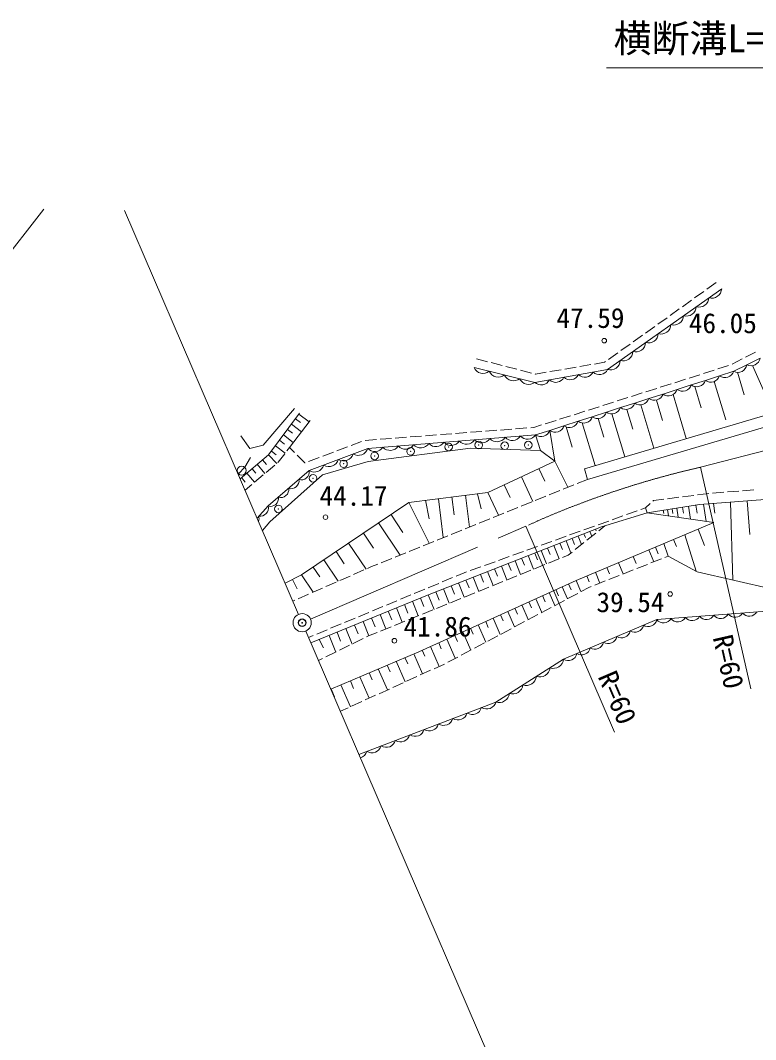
# Model space of a CAD drawing. Units: millimetres, scale not verified. Extents: x 40000 to 680000, y 20000 to 380000.
# Drawn here: x 363711 to 412248, y 239015 to 306255 of the extents above; entities that cross this region are included whole.
import ezdxf
from ezdxf.enums import TextEntityAlignment as Align

# ---------------------------------------------------------------- set-up
doc = ezdxf.new("R2010")
doc.units = ezdxf.units.MM
doc.header["$LTSCALE"] = 1000
doc.header["$PDMODE"] = 32
doc.header["$PDSIZE"] = 500
doc.linetypes.add('CHAIN', pattern=[18.5, 12, -1.5, 3.5, -1.5])
for name, color, linetype, lineweight in [('M-BGD', 7, 'Continuous', 13), ('M-BMK', 2, 'CHAIN', 13), ('M-STR-HTXT', 7, 'Continuous', 13)]:
    doc.layers.add(name, color=color, linetype=linetype, lineweight=lineweight)
doc.layers.add('M-OTRS', color=6, linetype='Continuous')
doc.styles.add('ＭＳ ゴシック', font='')
doc.styles.get('ＭＳ ゴシック').set_extended_font_data('MS Gothic')

msp = doc.modelspace()

# ---------------------------------------------------------------- linework, layer by layer
at = {"layer": 'M-BGD'}
for p, q in [((349520, 273701), (365269, 293804)), ((382077, 267068), (370591, 293711)), ((402473, 283223), (410007, 288550)), ((409034, 288519), (409642, 288952)), ((407412, 287361), (408020, 287795)), ((408223, 287940), (408831, 288374)), ((406600, 286783), (407209, 287217)), ((405789, 286204), (406398, 286638)), ((404978, 285626), (405586, 286060)), ((404167, 285047), (404775, 285481)), ((403356, 284469), (403964, 284903)), ((393832, 283922), (394556, 283736)), ((402544, 283890), (403153, 284324)), ((410699, 283573), (411362, 283917)), ((411583, 284031), (412247, 284375)), ((411672, 283540), (412541, 283977)), ((393659, 283345), (397675, 282375)), ((394797, 283674), (395521, 283488)), ((395762, 283426), (396486, 283239)), ((396727, 283177), (397451, 282991)), ((397675, 282375), (402473, 283223)), ((398673, 283082), (399410, 283208)), ((399656, 283249), (400392, 283375)), ((400638, 283417), (401374, 283543)), ((401620, 283584), (402271, 283696)), ((402271, 283696), (402342, 283746)), ((408805, 282957), (409517, 283183)), ((409754, 283258), (410467, 283485)), ((409869, 282804), (410803, 283104)), ((410803, 283104), (411672, 283540)), ((412052, 283481), (413427, 280370)), ((397692, 282929), (397725, 282920)), ((397725, 282920), (398428, 283040)), ((406906, 282353), (407618, 282580)), ((407855, 282655), (408568, 282881)), ((408002, 282205), (408936, 282504)), ((408936, 282504), (409869, 282804)), ((410272, 279897), (409510, 282428)), ((411493, 281550), (411046, 283037)), ((400944, 276675), (418718, 281936)), ((405007, 281750), (405719, 281976)), ((405956, 282052), (406668, 282278)), ((406134, 281605), (407068, 281905)), ((407068, 281905), (408002, 282205)), ((408647, 280704), (408226, 282103)), ((401142, 275974), (418832, 281183)), ((402158, 280845), (402870, 281071)), ((403107, 281147), (403820, 281373)), ((404057, 281448), (404769, 281675)), ((404267, 281006), (405200, 281306)), ((405200, 281306), (406134, 281605)), ((406101, 279858), (405696, 281205)), ((407670, 278666), (406796, 281571)), ((379744, 278221), (381812, 280645)), ((400259, 280241), (400971, 280468)), ((401208, 280543), (401921, 280769)), ((401465, 280107), (402399, 280407)), ((402399, 280407), (403333, 280706)), ((403333, 280706), (404267, 281006)), ((404135, 279297), (403745, 280592)), ((405538, 278035), (404678, 280892)), ((380100, 277599), (382142, 280336)), ((381477, 278087), (382838, 279848)), ((381871, 279972), (382206, 279717)), ((382100, 280281), (382775, 279766)), ((398360, 279638), (399072, 279864)), ((399309, 279940), (400021, 280166)), ((399598, 279508), (400531, 279807)), ((400531, 279807), (401465, 280107)), ((402220, 278751), (401847, 279991)), ((403612, 277465), (402762, 280290)), ((381343, 279265), (381673, 279014)), ((381608, 279620), (382271, 279114)), ((392434, 279003), (393179, 279060)), ((393427, 279079), (394172, 279136)), ((394420, 279155), (395166, 279212)), ((395414, 279231), (396159, 279289)), ((396407, 279308), (397152, 279365)), ((397401, 279384), (397611, 279400)), ((397611, 279400), (398122, 279563)), ((397727, 278912), (398664, 279208)), ((398664, 279208), (399598, 279508)), ((398996, 277181), (398664, 279208)), ((400132, 278110), (399733, 279433)), ((401645, 276883), (400799, 279698)), ((378262, 278838), (378854, 278016)), ((380812, 278554), (381137, 278307)), ((381079, 278911), (381730, 278414)), ((385538, 278204), (386238, 278467)), ((386473, 278545), (387218, 278602)), ((386640, 278015), (397727, 278912)), ((387467, 278621), (388212, 278678)), ((388460, 278697), (389205, 278755)), ((389453, 278774), (390198, 278831)), ((390447, 278850), (391192, 278907)), ((391440, 278926), (392185, 278983)), ((397727, 278912), (398052, 277881)), ((378854, 278016), (379744, 278221)), ((380279, 277839), (380598, 277595)), ((380546, 278197), (381191, 277706)), ((381309, 277863), (381477, 278087)), ((381477, 278087), (381804, 277753)), ((382783, 276551), (386640, 278015)), ((383673, 277503), (384372, 277766)), ((384606, 277854), (385305, 278117)), ((386665, 277153), (393419, 278034)), ((393419, 278034), (398052, 277881)), ((398052, 277881), (398996, 277181)), ((378219, 276015), (380100, 277599)), ((378523, 276778), (378897, 277426)), ((379702, 277264), (379957, 276963)), ((380100, 277599), (380647, 277027)), ((380703, 277073), (380739, 277104)), ((380739, 277104), (381159, 277663)), ((381979, 277576), (382488, 277057)), ((382488, 277057), (382507, 277065)), ((382740, 277152), (383440, 277415)), ((383654, 276267), (386665, 277153)), ((398996, 277181), (394572, 275115)), ((398996, 277181), (399862, 275457)), ((378003, 276518), (378025, 276521)), ((378121, 276335), (378523, 276778)), ((378654, 276381), (379160, 275780)), ((379003, 276675), (379257, 276374)), ((379352, 276970), (379860, 276367)), ((379939, 276433), (380512, 276913)), ((380063, 274219), (382783, 276551)), ((397936, 276686), (398323, 275858)), ((401142, 275974), (400944, 276675)), ((408601, 276776), (411936, 262160)), ((378305, 276088), (378558, 275787)), ((379176, 275793), (379748, 276273)), ((380184, 273167), (383654, 276267)), ((396785, 276149), (397545, 274522)), ((400471, 275703), (401142, 275974)), ((378544, 275263), (378985, 275633)), ((394572, 275115), (389353, 274454)), ((393883, 275028), (394135, 274030)), ((394572, 275115), (395276, 273605)), ((395644, 275616), (396035, 274779)), ((398623, 274957), (399316, 275237)), ((399547, 275330), (400240, 275610)), ((408414, 274949), (409153, 275043)), ((418119, 275067), (408545, 274316)), ((409153, 275043), (409155, 275043)), ((409403, 275063), (410148, 275123)), ((410397, 275143), (411141, 275203)), ((411390, 275223), (412134, 275283)), ((389353, 274454), (382270, 269669)), ((389353, 274454), (390707, 271760)), ((390450, 274593), (390694, 273380)), ((391305, 274701), (391631, 272133)), ((392192, 274814), (392342, 273632)), ((393088, 274927), (393353, 272829)), ((396776, 274211), (397469, 274491)), ((397700, 274584), (398392, 274864)), ((404979, 274097), (405279, 274375)), ((405461, 274544), (405496, 274577)), ((405496, 274577), (406190, 274665)), ((406437, 274697), (407178, 274791)), ((407425, 274823), (408167, 274917)), ((409462, 274388), (409558, 273744)), ((410593, 274477), (410748, 269336)), ((411683, 274562), (411857, 272346)), ((379336, 273425), (380063, 274219)), ((388161, 273670), (388969, 272473)), ((394928, 273465), (395621, 273744)), ((395852, 273838), (396545, 274118)), ((405078, 273778), (402066, 272839)), ((403722, 273648), (404426, 273899)), ((404660, 273983), (404979, 274097)), ((405078, 273778), (404979, 274097)), ((408545, 274316), (405078, 273778)), ((409486, 273122), (405078, 273778)), ((406150, 273945), (406185, 273716)), ((406439, 273989), (406503, 273566)), ((406735, 274035), (406781, 273732)), ((407039, 274082), (407131, 273472)), ((407421, 274142), (407482, 273735)), ((407814, 274203), (407941, 273352)), ((408307, 274279), (408388, 273739)), ((408817, 274337), (408988, 273196)), ((379696, 272591), (380184, 273167)), ((387345, 273097), (388776, 270980)), ((393080, 272718), (393773, 272998)), ((394004, 273091), (394697, 273371)), ((400395, 269309), (409486, 273122)), ((401846, 272977), (402549, 273228)), ((402784, 273312), (403487, 273564)), ((386352, 272427), (387017, 271444)), ((402066, 272839), (390703, 268378)), ((392157, 272345), (392849, 272625)), ((397077, 272881), (402932, 259300)), ((399969, 272306), (400673, 272557)), ((400907, 272641), (401611, 272893)), ((400918, 272389), (401017, 272140)), ((401109, 271961), (401692, 272429)), ((401305, 272536), (401431, 272220)), ((401676, 272686), (401717, 272581)), ((401887, 272584), (402293, 272910)), ((408462, 272692), (408870, 271604)), ((385378, 271768), (386531, 270061)), ((390309, 271599), (391002, 271879)), ((391233, 271972), (391926, 272252)), ((398093, 271635), (398797, 271886)), ((399031, 271970), (399735, 272222)), ((399332, 271766), (399496, 271353)), ((399737, 271925), (400058, 271120)), ((400134, 272081), (400293, 271682)), ((400331, 271338), (400915, 271806)), ((400530, 272237), (400753, 271676)), ((406471, 270907), (406185, 271737)), ((406828, 272007), (407025, 271538)), ((407573, 272319), (408318, 269914)), ((384549, 271208), (385093, 270404)), ((388461, 270853), (389154, 271132)), ((389385, 271226), (390078, 271506)), ((396217, 270964), (396920, 271215)), ((397155, 271299), (397858, 271551)), ((397666, 271112), (397842, 270670)), ((398092, 271279), (398445, 270394)), ((398509, 271443), (398679, 271016)), ((398925, 271606), (399274, 270730)), ((399874, 270972), (400137, 271183)), ((405190, 271320), (405520, 270532)), ((405639, 271508), (405815, 271063)), ((383735, 270659), (384684, 269253)), ((386895, 270220), (387306, 270386)), ((387537, 270479), (388230, 270759)), ((394340, 270292), (395044, 270544)), ((395279, 270628), (395982, 270880)), ((395916, 270425), (396104, 269953)), ((396364, 270601), (396722, 269701)), ((396802, 270773), (396983, 270316)), ((397239, 270944), (397594, 270051)), ((397646, 270071), (398339, 270352)), ((398570, 270445), (399263, 270725)), ((399494, 270818), (399874, 270972)), ((403186, 270479), (403498, 269735)), ((404173, 270893), (404369, 270427)), ((404404, 270093), (405100, 270366)), ((405331, 270458), (406027, 270732)), ((406258, 270823), (406471, 270907)), ((406471, 270907), (408388, 269876)), ((382270, 269669), (381193, 269118)), ((382270, 269669), (383037, 268533)), ((383043, 270191), (383486, 269535)), ((385704, 269699), (386389, 269998)), ((386617, 270098), (386895, 270220)), ((392475, 269594), (393012, 269817)), ((393012, 269817), (393168, 269873)), ((393402, 269957), (394106, 270209)), ((394077, 269703), (394277, 269200)), ((394548, 269888), (394914, 268967)), ((395008, 270068), (395202, 269582)), ((395467, 270249), (395830, 269337)), ((396722, 269698), (397415, 269978)), ((401674, 269845), (401972, 269134)), ((402419, 270158), (402596, 269735)), ((402550, 269362), (403246, 269636)), ((403477, 269727), (404173, 270001)), ((408388, 269876), (413373, 268736)), ((381677, 269366), (381987, 268760)), ((383878, 268901), (384563, 269200)), ((384791, 269300), (385476, 269599)), ((390012, 264602), (400395, 269309)), ((390635, 268829), (391325, 269116)), ((391555, 269212), (392245, 269498)), ((392640, 269139), (393014, 268199)), ((393123, 269329), (393330, 268809)), ((393606, 269518), (393976, 268588)), ((394875, 268951), (395568, 269231)), ((395799, 269325), (396491, 269605)), ((399900, 269084), (400075, 268682)), ((400395, 269309), (400716, 268568)), ((401095, 269602), (401258, 269212)), ((401623, 268997), (402319, 269271)), ((382053, 268102), (382737, 268402)), ((390703, 268378), (382886, 265189)), ((382965, 268501), (383650, 268801)), ((388795, 268064), (389485, 268351)), ((389715, 268447), (390405, 268733)), ((390636, 268351), (391018, 267392)), ((391144, 268551), (391364, 267998)), ((391650, 268750), (392028, 267801)), ((392146, 268945), (392359, 268409)), ((393027, 268204), (393720, 268485)), ((393951, 268578), (394644, 268858)), ((398177, 268303), (398351, 267903)), ((398619, 268504), (398990, 267653)), ((399050, 268699), (399225, 268298)), ((399480, 268894), (399827, 268097)), ((399843, 268106), (400504, 268456)), ((400724, 268572), (401240, 268846)), ((401240, 268846), (401392, 268906)), ((381698, 267947), (381824, 268002)), ((387875, 267682), (388565, 267968)), ((389072, 267713), (389298, 267146)), ((389602, 267929), (389982, 266974)), ((390120, 268140), (390344, 267578)), ((391180, 267458), (391873, 267738)), ((392104, 267831), (392797, 268111)), ((396823, 267689), (397242, 266726)), ((397279, 267896), (397453, 267496)), ((397734, 268102), (398128, 267196)), ((398963, 267639), (399623, 267989)), ((386035, 266917), (386725, 267203)), ((386955, 267299), (387645, 267586)), ((387455, 267053), (387833, 266105)), ((387999, 267275), (388226, 266704)), ((388542, 267497), (388921, 266544)), ((389333, 266711), (390025, 266991)), ((390256, 267084), (390949, 267364)), ((395405, 267046), (395578, 266649)), ((395886, 267265), (396331, 266243)), ((396355, 267477), (396529, 267079)), ((397203, 266706), (397863, 267056)), ((398083, 267172), (398743, 267522)), ((405718, 266720), (413273, 267305)), ((384195, 266152), (384885, 266438)), ((385115, 266534), (385805, 266821)), ((385771, 266366), (386002, 265787)), ((386341, 266599), (386718, 265654)), ((386899, 266826), (387128, 266251)), ((388409, 266337), (389102, 266618)), ((393932, 266379), (394430, 265236)), ((394428, 266604), (394601, 266207)), ((394923, 266828), (395394, 265747)), ((396322, 266239), (396983, 266589)), ((399568, 264104), (405718, 266720)), ((394579, 238068), (382552, 265966)), ((382734, 265544), (383045, 265673)), ((383275, 265769), (383965, 266056)), ((384089, 265680), (384528, 264580)), ((384615, 265895), (384848, 265311)), ((385200, 266133), (385607, 265110)), ((386566, 265581), (386703, 265648)), ((386703, 265648), (387254, 265871)), ((387485, 265964), (388178, 266244)), ((392390, 265680), (392562, 265285)), ((392913, 265917), (393439, 264710)), ((393423, 266148), (393596, 265753)), ((394562, 265305), (395222, 265656)), ((395442, 265772), (396102, 266122)), ((383445, 265417), (383717, 264856)), ((384777, 264702), (385448, 265032)), ((385672, 265141), (386342, 265471)), ((390788, 264954), (391361, 263638)), ((391328, 265198), (391499, 264805)), ((391866, 265442), (392420, 264170)), ((393681, 264839), (394342, 265189)), ((383883, 264263), (384554, 264592)), ((384200, 262142), (390012, 264602)), ((389676, 264460), (390253, 263135)), ((390235, 264703), (390406, 264311)), ((391921, 263905), (392581, 264255)), ((392801, 264372), (393461, 264722)), ((383390, 264021), (383659, 264153)), ((387933, 263722), (388125, 263280)), ((388524, 263972), (389114, 262618)), ((389101, 264216), (389282, 263802)), ((391019, 263483), (391699, 263792)), ((395101, 261283), (399568, 264104)), ((386121, 262955), (386738, 261538)), ((386731, 263213), (386936, 262742)), ((387340, 263471), (387943, 262085)), ((389205, 262659), (389885, 262968)), ((390112, 263071), (390792, 263380)), ((384868, 262424), (385499, 260975)), ((385495, 262690), (385713, 262189)), ((388298, 262246), (388978, 262556)), ((384225, 262152), (384456, 261621)), ((386483, 261422), (387164, 261731)), ((387390, 261834), (388071, 262143)), ((384834, 260672), (385350, 260907)), ((385576, 261010), (386257, 261319)), ((386059, 257830), (395101, 261283))]:
    msp.add_line(p, q, dxfattribs=at)
for centre, radius in [((402256, 285122), 150), ((378322, 276557), 299), ((383855, 273481), 150), ((406604, 268409), 150), ((382314, 266517), 600), ((388403, 265329), 150)]:
    msp.add_circle(centre, radius, dxfattribs=at)
for centre, radius, start, end in [((409356, 288583), 652, 253.43385, 357.09273), ((408519, 287991), 652, 253.43385, 357.09273), ((407682, 287399), 652, 253.43385, 357.09273), ((406845, 286807), 652, 253.43385, 357.09273), ((406007, 286215), 652, 253.43385, 357.09273), ((405170, 285623), 652, 253.43385, 357.09273), ((404333, 285031), 652, 253.43385, 357.09273), ((402659, 283848), 652, 253.43385, 357.09273), ((403496, 284439), 652, 253.43385, 357.09273), ((411949, 284071), 599, 242.4318, 350.9435), ((394257, 283623), 660, 204.93736, 307.93046), ((395262, 283381), 660, 204.93736, 307.93046), ((401932, 283484), 601, 225.85265, 334.17384), ((410227, 283295), 607, 233.93347, 341.65172), ((411080, 283635), 599, 242.4318, 350.9435), ((396266, 283138), 660, 204.93736, 307.93046), ((397270, 282896), 660, 204.93736, 307.93046), ((398094, 282807), 601, 225.85265, 334.17384), ((399053, 282976), 601, 225.85265, 334.17384), ((400013, 283145), 601, 225.85265, 334.17384), ((400972, 283315), 601, 225.85265, 334.17384), ((408359, 282695), 607, 233.93347, 341.65172), ((409293, 282995), 607, 233.93347, 341.65172), ((406492, 282096), 607, 233.93347, 341.65172), ((407425, 282396), 607, 233.93347, 341.65172), ((404624, 281497), 607, 233.93347, 341.65172), ((405558, 281796), 607, 233.93347, 341.65172), ((401823, 280598), 607, 233.93347, 341.65172), ((402756, 280897), 607, 233.93347, 341.65172), ((403690, 281197), 607, 233.93347, 341.65172), ((399955, 279998), 607, 233.93347, 341.65172), ((400889, 280298), 607, 233.93347, 341.65172), ((398087, 279403), 609, 233.74675, 341.27421), ((399021, 279699), 607, 233.93347, 341.65172), ((391144, 278769), 638, 222.1717, 327.08464), ((392152, 278851), 638, 222.1717, 327.08464), ((393160, 278932), 638, 222.1717, 327.08464), ((394168, 279014), 638, 222.1717, 327.08464), ((395176, 279095), 638, 222.1717, 327.08464), ((396184, 279177), 638, 222.1717, 327.08464), ((397191, 279259), 638, 222.1717, 327.08464), ((386013, 278214), 658, 239.22037, 342.34849), ((387113, 278443), 638, 222.1717, 327.08464), ((388121, 278524), 638, 222.1717, 327.08464), ((389128, 278606), 638, 222.1717, 327.08464), ((390136, 278688), 638, 222.1717, 327.08464), ((384084, 277482), 658, 239.22037, 342.34849), ((385049, 277848), 658, 239.22037, 342.34849), ((382262, 276470), 527, 252.43827, 8.77205), ((383120, 277116), 658, 239.22037, 342.34849), ((381582, 275887), 527, 252.43827, 8.77205), ((380902, 275305), 527, 252.43827, 8.77205), ((380222, 274722), 527, 252.43827, 8.77205), ((379539, 274081), 542, 260.25832, 14.80108), ((378923, 273408), 542, 338.75984, 14.80108), ((408998, 267301), 575, 218.94768, 329.91667), ((409942, 267374), 575, 218.94768, 329.91667), ((410887, 267447), 575, 218.94768, 329.91667), ((411831, 267520), 575, 218.94768, 329.91667), ((404270, 266466), 582, 237.92895, 348.15705), ((405148, 266839), 582, 237.92895, 348.15705), ((406165, 267081), 575, 218.94768, 329.91667), ((407109, 267154), 575, 218.94768, 329.91667), ((408054, 267228), 575, 218.94768, 329.91667), ((402513, 265718), 582, 237.92895, 348.15705), ((403391, 266092), 582, 237.92895, 348.15705), ((401634, 265345), 582, 237.92895, 348.15705), ((399877, 264597), 582, 237.92895, 348.15705), ((400756, 264971), 582, 237.92895, 348.15705), ((398889, 264190), 685, 251.79493, 352.75933), ((397102, 263062), 685, 251.79493, 352.75933), ((397996, 263626), 685, 251.79493, 352.75933), ((396209, 262498), 685, 251.79493, 352.75933), ((395315, 261933), 685, 251.79493, 352.75933), ((393542, 261105), 640, 238.53494, 343.26459), ((394489, 261467), 640, 238.53494, 343.26459), ((392596, 260744), 640, 238.53494, 343.26459), ((390703, 260021), 640, 238.53494, 343.26459), ((391649, 260383), 640, 238.53494, 343.26459), ((388809, 259298), 640, 238.53494, 343.26459), ((389756, 259660), 640, 238.53494, 343.26459), ((386916, 258575), 640, 238.53494, 343.26459), ((387863, 258937), 640, 238.53494, 343.26459), ((385970, 258214), 640, 287.04425, 343.26459)]:
    msp.add_arc(centre, radius, start, end, dxfattribs=at)
for p in [(393970, 278242), (395684, 278196), (397241, 278240), (387092, 277521), (389475, 277819), (391978, 278117), (385045, 277000), (383030, 276047), (380745, 274024)]:
    msp.add_point(p, dxfattribs=at)
at = {"layer": 'M-BMK'}
for p, q in [((408601, 276776), (431445, 282642)), ((382865, 266754), (397077, 272881))]:
    msp.add_line(p, q, dxfattribs=at)
msp.add_arc((421949, 218279), 60000, 102.85342, 114.48988, dxfattribs=at)
at = {"layer": 'M-OTRS'}
msp.add_point((382314, 266517), dxfattribs=at)
at = {"layer": 'M-STR-HTXT'}
msp.add_lwpolyline([(434831, 284360), (429326, 303132), (402401, 303132)], dxfattribs=at)

# ---------------------------------------------------------------- texts
at = {"layer": 'M-BGD', "style": 'ＭＳ ゴシック'}
for s, p in [('47.59', (399099, 285568)), ('46.05', (407841, 285224)), ('44.17', (383460, 273838)), ('39.54', (401743, 266820)), ('41.86', (389006, 265209))]:
    msp.add_text(s, height=1320, dxfattribs=at).set_placement(p, align=Align.BOTTOM_LEFT)
for rotation, p in [(282.853, (409027, 265463)), (293.321, (401444, 262814))]:
    msp.add_text('R=60', height=1320, rotation=rotation, dxfattribs=at).set_placement(p, align=Align.BOTTOM_LEFT)
at = {"layer": 'M-STR-HTXT', "style": 'ＭＳ ゴシック'}
msp.add_text('横断溝L=4.0W=0.3H=0.3', height=1833, dxfattribs=at).set_placement((402876, 303602), align=Align.BOTTOM_LEFT)

doc.saveas('drawing.dxf')
